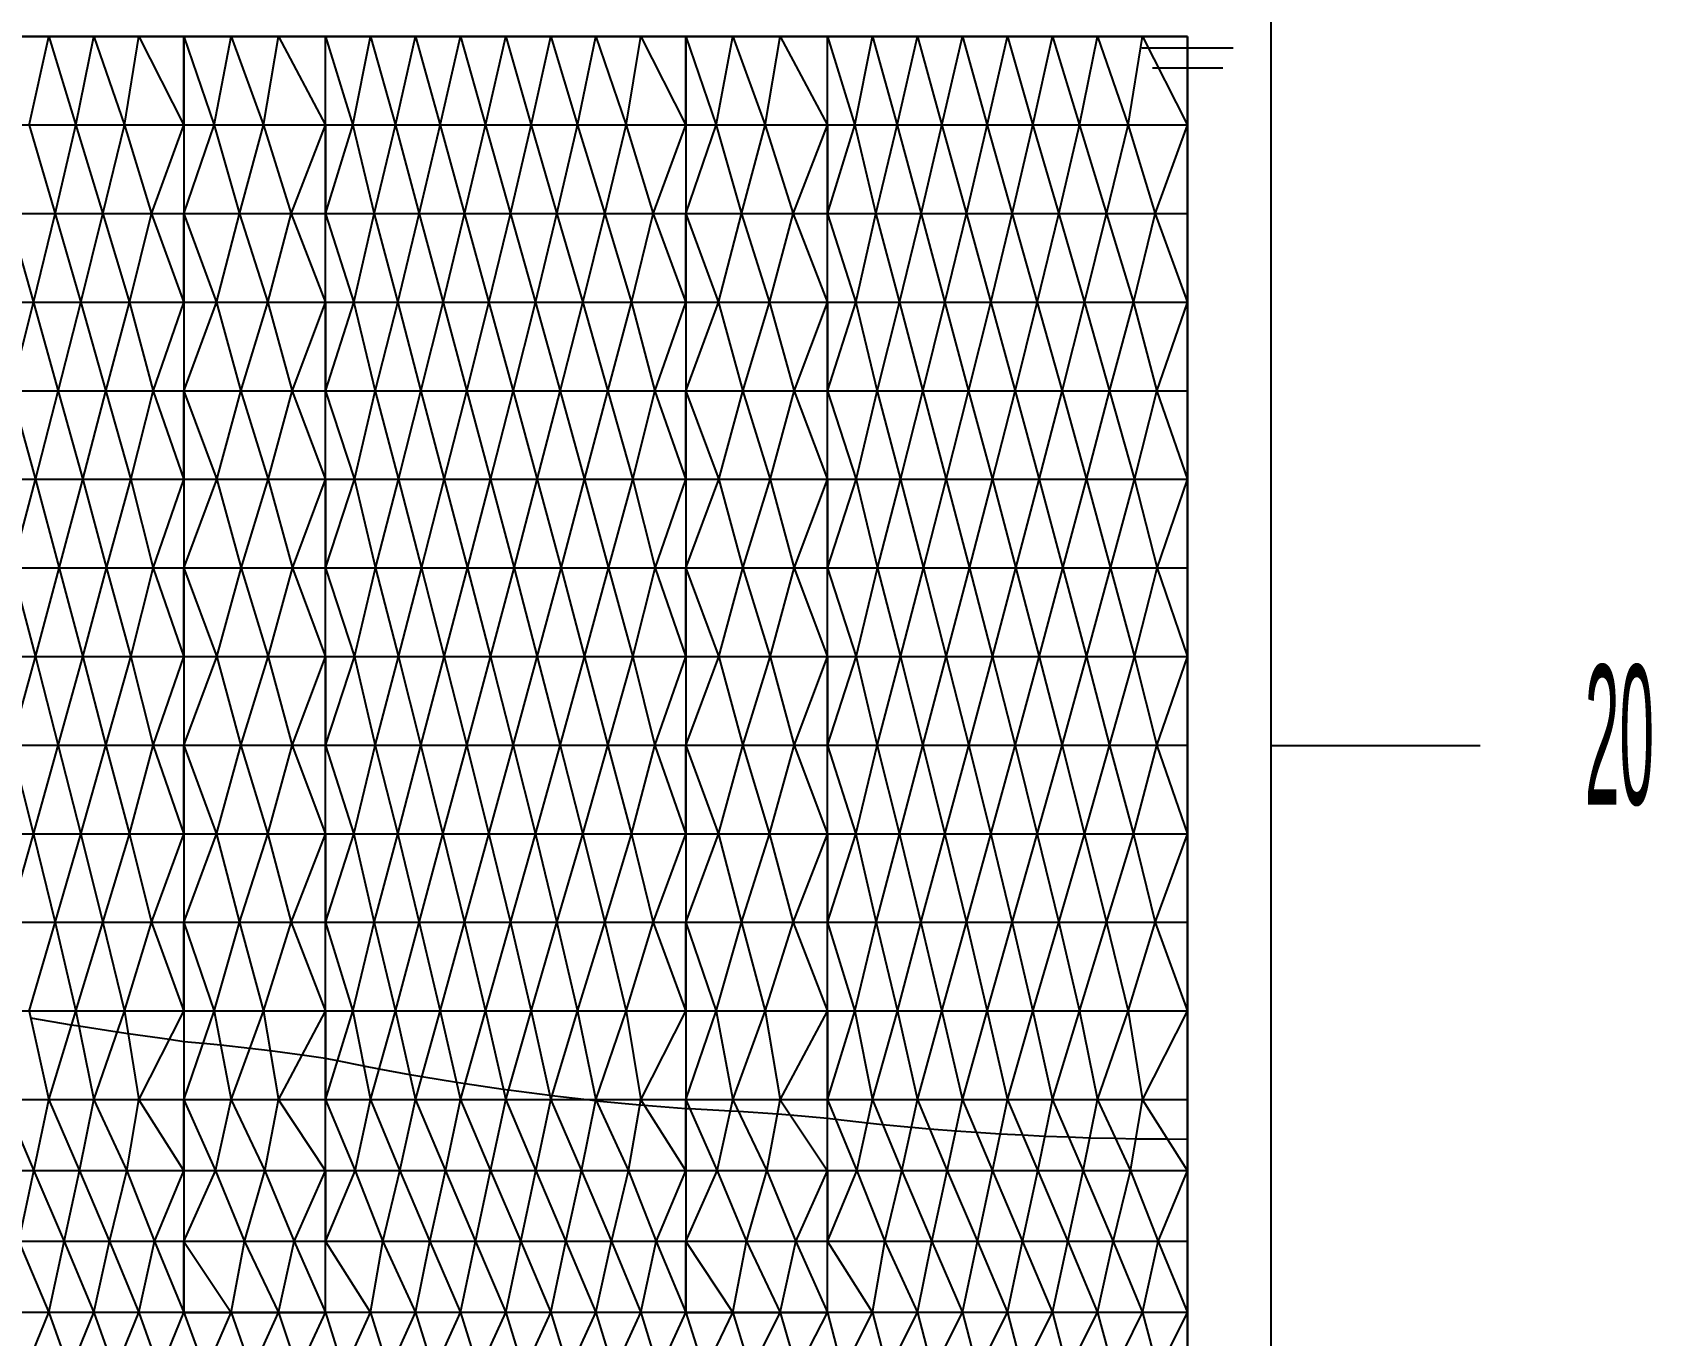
# Model space of a CAD drawing. Extents: x 0.18 to 10.14, y 0.02 to 7.38.
# Drawn here: x 9.234 to 10.139, y 1.698 to 2.427 of the extents above; entities that cross this region are included whole.
import ezdxf

# ---------------------------------------------------------------- set-up
doc = ezdxf.new("R2010")
doc.units = 0
doc.layers.add('1', color=7, linetype='CONTINUOUS')

msp = doc.modelspace()

# ---------------------------------------------------------------- linework, layer by layer
at = {"layer": '1', "color": 5}
for p, q in [((9.926471, 0.397059), (9.926471, 7.102942)), ((9.243471, 2.424411), (9.218318, 2.424411)), ((9.218318, 2.424411), (9.243471, 2.424411)), ((9.268624, 2.424411), (9.243471, 2.424411)), ((9.243471, 2.424411), (9.268624, 2.424411)), ((9.293778, 2.424411), (9.268624, 2.424411)), ((9.268624, 2.424411), (9.293778, 2.424411)), ((9.318932, 2.424411), (9.293778, 2.424411)), ((9.293778, 2.424411), (9.318932, 2.424411)), ((9.345339, 2.424411), (9.318932, 2.424411)), ((9.318932, 2.424411), (9.345339, 2.424411)), ((9.345339, 2.424411), (9.318932, 2.424411)), ((9.318932, 2.424411), (9.318932, 2.374896)), ((9.371748, 2.424411), (9.345339, 2.424411)), ((9.345339, 2.424411), (9.371748, 2.424411)), ((9.371748, 2.424411), (9.345339, 2.424411)), ((9.398156, 2.424411), (9.371748, 2.424411)), ((9.371748, 2.424411), (9.398156, 2.424411)), ((9.398156, 2.424411), (9.371748, 2.424411)), ((9.423309, 2.424411), (9.398156, 2.424411)), ((9.398156, 2.424411), (9.423309, 2.424411)), ((9.398156, 2.374896), (9.398156, 2.424411)), ((9.448463, 2.424411), (9.423309, 2.424411)), ((9.423309, 2.424411), (9.448463, 2.424411)), ((9.473617, 2.424411), (9.448463, 2.424411)), ((9.448463, 2.424411), (9.473617, 2.424411)), ((9.49877, 2.424411), (9.473617, 2.424411)), ((9.473617, 2.424411), (9.49877, 2.424411)), ((9.523924, 2.424411), (9.49877, 2.424411)), ((9.49877, 2.424411), (9.523924, 2.424411)), ((9.549077, 2.424411), (9.523924, 2.424411)), ((9.523924, 2.424411), (9.549077, 2.424411)), ((9.57423, 2.424411), (9.549077, 2.424411)), ((9.549077, 2.424411), (9.57423, 2.424411)), ((9.599383, 2.424411), (9.57423, 2.424411)), ((9.57423, 2.424411), (9.599383, 2.424411)), ((9.625792, 2.424411), (9.599383, 2.424411)), ((9.599383, 2.424411), (9.625792, 2.424411)), ((9.625792, 2.424411), (9.599383, 2.424411)), ((9.599383, 2.424411), (9.599383, 2.374896)), ((9.6522, 2.424411), (9.625792, 2.424411)), ((9.625792, 2.424411), (9.6522, 2.424411)), ((9.6522, 2.424411), (9.625792, 2.424411)), ((9.678608, 2.424411), (9.6522, 2.424411)), ((9.6522, 2.424411), (9.678608, 2.424411)), ((9.678608, 2.424411), (9.6522, 2.424411)), ((9.703761, 2.424411), (9.678608, 2.424411)), ((9.678608, 2.424411), (9.703761, 2.424411)), ((9.678608, 2.374896), (9.678608, 2.424411)), ((9.728914, 2.424411), (9.703761, 2.424411)), ((9.703761, 2.424411), (9.728914, 2.424411)), ((9.754068, 2.424411), (9.728914, 2.424411)), ((9.728914, 2.424411), (9.754068, 2.424411)), ((9.779222, 2.424411), (9.754068, 2.424411)), ((9.754068, 2.424411), (9.779222, 2.424411)), ((9.804375, 2.424411), (9.779222, 2.424411)), ((9.779222, 2.424411), (9.804375, 2.424411)), ((9.829528, 2.424411), (9.804375, 2.424411)), ((9.804375, 2.424411), (9.829528, 2.424411)), ((9.854683, 2.424411), (9.829528, 2.424411)), ((9.829528, 2.424411), (9.854683, 2.424411)), ((9.879836, 2.424411), (9.854683, 2.424411)), ((9.854683, 2.424411), (9.879836, 2.424411)), ((9.879836, 2.374896), (9.879836, 2.424411)), ((9.879836, 2.424411), (9.879836, 2.374896)), ((9.318932, 2.374896), (9.318932, 2.325381)), ((9.398156, 2.325381), (9.398156, 2.374896)), ((9.599383, 2.374896), (9.599383, 2.325381)), ((9.678608, 2.325381), (9.678608, 2.374896)), ((9.879836, 2.325381), (9.879836, 2.374896)), ((9.879836, 2.374896), (9.879836, 2.325381)), ((9.318932, 2.325381), (9.318932, 2.275866)), ((9.398156, 2.275866), (9.398156, 2.325381)), ((9.599383, 2.325381), (9.599383, 2.275866)), ((9.678608, 2.275866), (9.678608, 2.325381)), ((9.879836, 2.275866), (9.879836, 2.325381)), ((9.879836, 2.325381), (9.879836, 2.275866)), ((9.318932, 2.275866), (9.318932, 2.226351)), ((9.398156, 2.226351), (9.398156, 2.275866)), ((9.599383, 2.275866), (9.599383, 2.226351)), ((9.678608, 2.226351), (9.678608, 2.275866)), ((9.879836, 2.226351), (9.879836, 2.275866)), ((9.879836, 2.275866), (9.879836, 2.226351)), ((9.318932, 2.226351), (9.318932, 2.176837)), ((9.398156, 2.176837), (9.398156, 2.226351)), ((9.599383, 2.226351), (9.599383, 2.176837)), ((9.678608, 2.176837), (9.678608, 2.226351)), ((9.879836, 2.176837), (9.879836, 2.226351)), ((9.879836, 2.226351), (9.879836, 2.176837)), ((9.318932, 2.176837), (9.318932, 2.127322)), ((9.398156, 2.127322), (9.398156, 2.176837)), ((9.599383, 2.176837), (9.599383, 2.127322)), ((9.678608, 2.127322), (9.678608, 2.176837)), ((9.879836, 2.127322), (9.879836, 2.176837)), ((9.879836, 2.176837), (9.879836, 2.127322)), ((9.318932, 2.127322), (9.318932, 2.077807)), ((9.398156, 2.077807), (9.398156, 2.127322)), ((9.599383, 2.127322), (9.599383, 2.077807)), ((9.678608, 2.077807), (9.678608, 2.127322)), ((9.879836, 2.077807), (9.879836, 2.127322)), ((9.879836, 2.127322), (9.879836, 2.077807)), ((9.318932, 2.077807), (9.318932, 2.028292)), ((9.398156, 2.028292), (9.398156, 2.077807)), ((9.599383, 2.077807), (9.599383, 2.028292)), ((9.678608, 2.028292), (9.678608, 2.077807)), ((9.879836, 2.028292), (9.879836, 2.077807)), ((9.879836, 2.077807), (9.879836, 2.028292)), ((9.318932, 2.028292), (9.318932, 1.978777)), ((9.398156, 1.978777), (9.398156, 2.028292)), ((9.599383, 2.028292), (9.599383, 1.978777)), ((9.678608, 1.978777), (9.678608, 2.028292)), ((9.879836, 1.978777), (9.879836, 2.028292)), ((9.879836, 2.028292), (9.879836, 1.978777)), ((9.926471, 2.028292), (10.043383, 2.028292)), ((9.318932, 1.978777), (9.318932, 1.929262)), ((9.398156, 1.929262), (9.398156, 1.978777)), ((9.599383, 1.978777), (9.599383, 1.929262)), ((9.678608, 1.929262), (9.678608, 1.978777)), ((9.879836, 1.929262), (9.879836, 1.978777)), ((9.879836, 1.978777), (9.879836, 1.929262)), ((9.318932, 1.929262), (9.318932, 1.879748)), ((9.398156, 1.879748), (9.398156, 1.929262)), ((9.599383, 1.929262), (9.599383, 1.879748)), ((9.678608, 1.879748), (9.678608, 1.929262)), ((9.879836, 1.879748), (9.879836, 1.929262)), ((9.879836, 1.929262), (9.879836, 1.879748)), ((9.318932, 1.879748), (9.318932, 1.830233)), ((9.398156, 1.830233), (9.398156, 1.879748)), ((9.599383, 1.879748), (9.599383, 1.830233)), ((9.678608, 1.830233), (9.678608, 1.879748)), ((9.879836, 1.830233), (9.879836, 1.879748)), ((9.879836, 1.879748), (9.879836, 1.830233)), ((9.318932, 1.830233), (9.318932, 1.790621)), ((9.398156, 1.790621), (9.398156, 1.830233)), ((9.599383, 1.830233), (9.599383, 1.790621)), ((9.678608, 1.790621), (9.678608, 1.830233)), ((9.879836, 1.790621), (9.879836, 1.830233)), ((9.879836, 1.830233), (9.879836, 1.790621)), ((9.318932, 1.790621), (9.318932, 1.751009)), ((9.398156, 1.751009), (9.398156, 1.790621)), ((9.599383, 1.790621), (9.599383, 1.751009)), ((9.678608, 1.751009), (9.678608, 1.790621)), ((9.879836, 1.751009), (9.879836, 1.790621)), ((9.879836, 1.790621), (9.879836, 1.751009)), ((9.318932, 1.751009), (9.318932, 1.711397)), ((9.398156, 1.711397), (9.398156, 1.751009)), ((9.599383, 1.751009), (9.599383, 1.711397)), ((9.678608, 1.711397), (9.678608, 1.751009)), ((9.879836, 1.711397), (9.879836, 1.751009)), ((9.879836, 1.751009), (9.879836, 1.711397)), ((9.243471, 1.711397), (9.218318, 1.711397)), ((9.268624, 1.711397), (9.243471, 1.711397)), ((9.293778, 1.711397), (9.268624, 1.711397)), ((9.318932, 1.711397), (9.293778, 1.711397)), ((9.345339, 1.711397), (9.318932, 1.711397)), ((9.318932, 1.711397), (9.345339, 1.711397)), ((9.371748, 1.711397), (9.345339, 1.711397)), ((9.345339, 1.711397), (9.371748, 1.711397)), ((9.398156, 1.711397), (9.371748, 1.711397)), ((9.371748, 1.711397), (9.398156, 1.711397)), ((9.423309, 1.711397), (9.398156, 1.711397)), ((9.448463, 1.711397), (9.423309, 1.711397)), ((9.473617, 1.711397), (9.448463, 1.711397)), ((9.49877, 1.711397), (9.473617, 1.711397)), ((9.523924, 1.711397), (9.49877, 1.711397)), ((9.549077, 1.711397), (9.523924, 1.711397)), ((9.57423, 1.711397), (9.549077, 1.711397)), ((9.599383, 1.711397), (9.57423, 1.711397)), ((9.625792, 1.711397), (9.599383, 1.711397)), ((9.599383, 1.711397), (9.625792, 1.711397)), ((9.6522, 1.711397), (9.625792, 1.711397)), ((9.625792, 1.711397), (9.6522, 1.711397)), ((9.678608, 1.711397), (9.6522, 1.711397)), ((9.6522, 1.711397), (9.678608, 1.711397)), ((9.703761, 1.711397), (9.678608, 1.711397)), ((9.728914, 1.711397), (9.703761, 1.711397)), ((9.754068, 1.711397), (9.728914, 1.711397)), ((9.779222, 1.711397), (9.754068, 1.711397)), ((9.804375, 1.711397), (9.779222, 1.711397)), ((9.829528, 1.711397), (9.804375, 1.711397)), ((9.854683, 1.711397), (9.829528, 1.711397)), ((9.879836, 1.711397), (9.854683, 1.711397)), ((9.879836, 1.678387), (9.879836, 1.711397))]:
    msp.add_line(p, q, dxfattribs=at)
at = {"layer": '1', "color": 253}
for p, q in [((9.879836, 2.424411), (8.276347, 2.424411)), ((9.23254, 2.374896), (9.243471, 2.424411)), ((9.243471, 2.424411), (9.258505, 2.374896)), ((9.258505, 2.374896), (9.268624, 2.424411)), ((9.268624, 2.424411), (9.285722, 2.374896)), ((9.285722, 2.374896), (9.293778, 2.424411)), ((9.293778, 2.424411), (9.318932, 2.374896)), ((9.318932, 2.374896), (9.318932, 2.424411)), ((9.318932, 2.424411), (9.335919, 2.374896)), ((9.335919, 2.374896), (9.345339, 2.424411)), ((9.345339, 2.424411), (9.363355, 2.374896)), ((9.363355, 2.374896), (9.371748, 2.424411)), ((9.371748, 2.424411), (9.398156, 2.374896)), ((9.398156, 2.374896), (9.398156, 2.424411)), ((9.398156, 2.424411), (9.413363, 2.374896)), ((9.413363, 2.374896), (9.423309, 2.424411)), ((9.423309, 2.424411), (9.437163, 2.374896)), ((9.437163, 2.374896), (9.448463, 2.424411)), ((9.448463, 2.424411), (9.462143, 2.374896)), ((9.462143, 2.374896), (9.473617, 2.424411)), ((9.473617, 2.424411), (9.487447, 2.374896)), ((9.487447, 2.374896), (9.49877, 2.424411)), ((9.49877, 2.424411), (9.512991, 2.374896)), ((9.512991, 2.374896), (9.523924, 2.424411)), ((9.523924, 2.424411), (9.538959, 2.374896)), ((9.538959, 2.374896), (9.549077, 2.424411)), ((9.549077, 2.424411), (9.566173, 2.374896)), ((9.566173, 2.374896), (9.57423, 2.424411)), ((9.57423, 2.424411), (9.599383, 2.374896)), ((9.599383, 2.374896), (9.599383, 2.424411)), ((9.599383, 2.424411), (9.616373, 2.374896)), ((9.616373, 2.374896), (9.625792, 2.424411)), ((9.625792, 2.424411), (9.643806, 2.374896)), ((9.643806, 2.374896), (9.6522, 2.424411)), ((9.6522, 2.424411), (9.678608, 2.374896)), ((9.678608, 2.374896), (9.678608, 2.424411)), ((9.678608, 2.424411), (9.693816, 2.374896)), ((9.693816, 2.374896), (9.703761, 2.424411)), ((9.703761, 2.424411), (9.717615, 2.374896)), ((9.717615, 2.374896), (9.728914, 2.424411)), ((9.728914, 2.424411), (9.742596, 2.374896)), ((9.742596, 2.374896), (9.754068, 2.424411)), ((9.754068, 2.424411), (9.767899, 2.374896)), ((9.767899, 2.374896), (9.779222, 2.424411)), ((9.779222, 2.424411), (9.793444, 2.374896)), ((9.793444, 2.374896), (9.804375, 2.424411)), ((9.804375, 2.424411), (9.819409, 2.374896)), ((9.819409, 2.374896), (9.829528, 2.424411)), ((9.829528, 2.424411), (9.846625, 2.374896)), ((9.846625, 2.374896), (9.854683, 2.424411)), ((9.854683, 2.424411), (9.879836, 2.374896)), ((9.879836, 2.374896), (9.879836, 2.424411)), ((9.879836, 2.374896), (8.276347, 2.374896)), ((9.23254, 2.374896), (9.246999, 2.325381)), ((9.246999, 2.325381), (9.258505, 2.374896)), ((9.258505, 2.374896), (9.273679, 2.325381)), ((9.273679, 2.325381), (9.285722, 2.374896)), ((9.285722, 2.374896), (9.300807, 2.325381)), ((9.300807, 2.325381), (9.318932, 2.374896)), ((9.318932, 2.374896), (9.318932, 2.325381)), ((9.318932, 2.325381), (9.335919, 2.374896)), ((9.335919, 2.374896), (9.350029, 2.325381)), ((9.350029, 2.325381), (9.363355, 2.374896)), ((9.363355, 2.374896), (9.37894, 2.325381)), ((9.37894, 2.325381), (9.398156, 2.374896)), ((9.398156, 2.374896), (9.398156, 2.325381)), ((9.398156, 2.325381), (9.413363, 2.374896)), ((9.413363, 2.374896), (9.425263, 2.325381)), ((9.425263, 2.325381), (9.437163, 2.374896)), ((9.437163, 2.374896), (9.450422, 2.325381)), ((9.450422, 2.325381), (9.462143, 2.374896)), ((9.462143, 2.374896), (9.475758, 2.325381)), ((9.475758, 2.325381), (9.487447, 2.374896)), ((9.487447, 2.374896), (9.5014, 2.325381)), ((9.5014, 2.325381), (9.512991, 2.374896)), ((9.512991, 2.374896), (9.527451, 2.325381)), ((9.527451, 2.325381), (9.538959, 2.374896)), ((9.538959, 2.374896), (9.554132, 2.325381)), ((9.554132, 2.325381), (9.566173, 2.374896)), ((9.566173, 2.374896), (9.58126, 2.325381)), ((9.58126, 2.325381), (9.599383, 2.374896)), ((9.599383, 2.374896), (9.599383, 2.325381)), ((9.599383, 2.325381), (9.616373, 2.374896)), ((9.616373, 2.374896), (9.630481, 2.325381)), ((9.630481, 2.325381), (9.643806, 2.374896)), ((9.643806, 2.374896), (9.65939, 2.325381)), ((9.65939, 2.325381), (9.678608, 2.374896)), ((9.678608, 2.374896), (9.678608, 2.325381)), ((9.678608, 2.325381), (9.693816, 2.374896)), ((9.693816, 2.374896), (9.705716, 2.325381)), ((9.705716, 2.325381), (9.717615, 2.374896)), ((9.717615, 2.374896), (9.730875, 2.325381)), ((9.730875, 2.325381), (9.742596, 2.374896)), ((9.742596, 2.374896), (9.756209, 2.325381)), ((9.756209, 2.325381), (9.767899, 2.374896)), ((9.767899, 2.374896), (9.781853, 2.325381)), ((9.781853, 2.325381), (9.793444, 2.374896)), ((9.793444, 2.374896), (9.807903, 2.325381)), ((9.807903, 2.325381), (9.819409, 2.374896)), ((9.819409, 2.374896), (9.834584, 2.325381)), ((9.834584, 2.325381), (9.846625, 2.374896)), ((9.846625, 2.374896), (9.861712, 2.325381)), ((9.861712, 2.325381), (9.879836, 2.374896)), ((9.879836, 2.374896), (9.879836, 2.325381)), ((9.879836, 2.325381), (8.276347, 2.325381)), ((9.220948, 2.325381), (9.234923, 2.275866)), ((9.234923, 2.275866), (9.246999, 2.325381)), ((9.246999, 2.325381), (9.261397, 2.275866)), ((9.261397, 2.275866), (9.273679, 2.325381)), ((9.273679, 2.325381), (9.288648, 2.275866)), ((9.288648, 2.275866), (9.300807, 2.325381)), ((9.300807, 2.325381), (9.318932, 2.275866)), ((9.318932, 2.275866), (9.318932, 2.325381)), ((9.318932, 2.325381), (9.337241, 2.275866)), ((9.337241, 2.275866), (9.350029, 2.325381)), ((9.350029, 2.325381), (9.365788, 2.275866)), ((9.365788, 2.275866), (9.37894, 2.325381)), ((9.37894, 2.325381), (9.398156, 2.275866)), ((9.398156, 2.275866), (9.398156, 2.325381)), ((9.398156, 2.325381), (9.414007, 2.275866)), ((9.414007, 2.275866), (9.425263, 2.325381)), ((9.425263, 2.325381), (9.438463, 2.275866)), ((9.438463, 2.275866), (9.450422, 2.325381)), ((9.450422, 2.325381), (9.46375, 2.275866)), ((9.46375, 2.275866), (9.475758, 2.325381)), ((9.475758, 2.325381), (9.489382, 2.275866)), ((9.489382, 2.275866), (9.5014, 2.325381)), ((9.5014, 2.325381), (9.515375, 2.275866)), ((9.515375, 2.275866), (9.527451, 2.325381)), ((9.527451, 2.325381), (9.541849, 2.275866)), ((9.541849, 2.275866), (9.554132, 2.325381)), ((9.554132, 2.325381), (9.569099, 2.275866)), ((9.569099, 2.275866), (9.58126, 2.325381)), ((9.58126, 2.325381), (9.599383, 2.275866)), ((9.599383, 2.275866), (9.599383, 2.325381)), ((9.599383, 2.325381), (9.617693, 2.275866)), ((9.617693, 2.275866), (9.630481, 2.325381)), ((9.630481, 2.325381), (9.646239, 2.275866)), ((9.646239, 2.275866), (9.65939, 2.325381)), ((9.65939, 2.325381), (9.678608, 2.275866)), ((9.678608, 2.275866), (9.678608, 2.325381)), ((9.678608, 2.325381), (9.694458, 2.275866)), ((9.694458, 2.275866), (9.705716, 2.325381)), ((9.705716, 2.325381), (9.718915, 2.275866)), ((9.718915, 2.275866), (9.730875, 2.325381)), ((9.730875, 2.325381), (9.744202, 2.275866)), ((9.744202, 2.275866), (9.756209, 2.325381)), ((9.756209, 2.325381), (9.769835, 2.275866)), ((9.769835, 2.275866), (9.781853, 2.325381)), ((9.781853, 2.325381), (9.795827, 2.275866)), ((9.795827, 2.275866), (9.807903, 2.325381)), ((9.807903, 2.325381), (9.822302, 2.275866)), ((9.822302, 2.275866), (9.834584, 2.325381)), ((9.834584, 2.325381), (9.849551, 2.275866)), ((9.849551, 2.275866), (9.861712, 2.325381)), ((9.861712, 2.325381), (9.879836, 2.275866)), ((9.879836, 2.275866), (9.879836, 2.325381)), ((9.879836, 2.275866), (8.276347, 2.275866)), ((9.222503, 2.226351), (9.234923, 2.275866)), ((9.234923, 2.275866), (9.248761, 2.226351)), ((9.248761, 2.226351), (9.261397, 2.275866)), ((9.261397, 2.275866), (9.275374, 2.226351)), ((9.275374, 2.226351), (9.288648, 2.275866)), ((9.288648, 2.275866), (9.301693, 2.226351)), ((9.301693, 2.226351), (9.318932, 2.275866)), ((9.318932, 2.275866), (9.318932, 2.226351)), ((9.318932, 2.226351), (9.337241, 2.275866)), ((9.337241, 2.275866), (9.350833, 2.226351)), ((9.350833, 2.226351), (9.365788, 2.275866)), ((9.365788, 2.275866), (9.379528, 2.226351)), ((9.379528, 2.226351), (9.398156, 2.275866)), ((9.398156, 2.275866), (9.398156, 2.226351)), ((9.398156, 2.226351), (9.414007, 2.275866)), ((9.414007, 2.275866), (9.425879, 2.226351)), ((9.425879, 2.226351), (9.438463, 2.275866)), ((9.438463, 2.275866), (9.45143, 2.226351)), ((9.45143, 2.226351), (9.46375, 2.275866)), ((9.46375, 2.275866), (9.477052, 2.226351)), ((9.477052, 2.226351), (9.489382, 2.275866)), ((9.489382, 2.275866), (9.502954, 2.226351)), ((9.502954, 2.226351), (9.515375, 2.275866)), ((9.515375, 2.275866), (9.529212, 2.226351)), ((9.529212, 2.226351), (9.541849, 2.275866)), ((9.541849, 2.275866), (9.555828, 2.226351)), ((9.555828, 2.226351), (9.569099, 2.275866)), ((9.569099, 2.275866), (9.582146, 2.226351)), ((9.582146, 2.226351), (9.599383, 2.275866)), ((9.599383, 2.275866), (9.599383, 2.226351)), ((9.599383, 2.226351), (9.617693, 2.275866)), ((9.617693, 2.275866), (9.631286, 2.226351)), ((9.631286, 2.226351), (9.646239, 2.275866)), ((9.646239, 2.275866), (9.65998, 2.226351)), ((9.65998, 2.226351), (9.678608, 2.275866)), ((9.678608, 2.275866), (9.678608, 2.226351)), ((9.678608, 2.226351), (9.694458, 2.275866)), ((9.694458, 2.275866), (9.70633, 2.226351)), ((9.70633, 2.226351), (9.718915, 2.275866)), ((9.718915, 2.275866), (9.731883, 2.226351)), ((9.731883, 2.226351), (9.744202, 2.275866)), ((9.744202, 2.275866), (9.757504, 2.226351)), ((9.757504, 2.226351), (9.769835, 2.275866)), ((9.769835, 2.275866), (9.783407, 2.226351)), ((9.783407, 2.226351), (9.795827, 2.275866)), ((9.795827, 2.275866), (9.809666, 2.226351)), ((9.809666, 2.226351), (9.822302, 2.275866)), ((9.822302, 2.275866), (9.836279, 2.226351)), ((9.836279, 2.226351), (9.849551, 2.275866)), ((9.849551, 2.275866), (9.862597, 2.226351)), ((9.862597, 2.226351), (9.879836, 2.275866)), ((9.879836, 2.275866), (9.879836, 2.226351)), ((9.879836, 2.226351), (8.276347, 2.226351)), ((9.222503, 2.226351), (9.235958, 2.176837)), ((9.235958, 2.176837), (9.248761, 2.226351)), ((9.248761, 2.226351), (9.262409, 2.176837)), ((9.262409, 2.176837), (9.275374, 2.226351)), ((9.275374, 2.226351), (9.289343, 2.176837)), ((9.289343, 2.176837), (9.301693, 2.226351)), ((9.301693, 2.226351), (9.318932, 2.176837)), ((9.318932, 2.176837), (9.318932, 2.226351)), ((9.318932, 2.226351), (9.33744, 2.176837)), ((9.33744, 2.176837), (9.350833, 2.226351)), ((9.350833, 2.226351), (9.366077, 2.176837)), ((9.366077, 2.176837), (9.379528, 2.226351)), ((9.379528, 2.226351), (9.398156, 2.176837)), ((9.398156, 2.176837), (9.398156, 2.226351)), ((9.398156, 2.226351), (9.414219, 2.176837)), ((9.414219, 2.176837), (9.425879, 2.226351)), ((9.425879, 2.226351), (9.438972, 2.176837)), ((9.438972, 2.176837), (9.45143, 2.226351)), ((9.45143, 2.226351), (9.464488, 2.176837)), ((9.464488, 2.176837), (9.477052, 2.226351)), ((9.477052, 2.226351), (9.4903, 2.176837)), ((9.4903, 2.176837), (9.502954, 2.226351)), ((9.502954, 2.226351), (9.51641, 2.176837)), ((9.51641, 2.176837), (9.529212, 2.226351)), ((9.529212, 2.226351), (9.54286, 2.176837)), ((9.54286, 2.176837), (9.555828, 2.226351)), ((9.555828, 2.226351), (9.569795, 2.176837)), ((9.569795, 2.176837), (9.582146, 2.226351)), ((9.582146, 2.226351), (9.599383, 2.176837)), ((9.599383, 2.176837), (9.599383, 2.226351)), ((9.599383, 2.226351), (9.617891, 2.176837)), ((9.617891, 2.176837), (9.631286, 2.226351)), ((9.631286, 2.226351), (9.64653, 2.176837)), ((9.64653, 2.176837), (9.65998, 2.226351)), ((9.65998, 2.226351), (9.678608, 2.176837)), ((9.678608, 2.176837), (9.678608, 2.226351)), ((9.678608, 2.226351), (9.694671, 2.176837)), ((9.694671, 2.176837), (9.70633, 2.226351)), ((9.70633, 2.226351), (9.719424, 2.176837)), ((9.719424, 2.176837), (9.731883, 2.226351)), ((9.731883, 2.226351), (9.744941, 2.176837)), ((9.744941, 2.176837), (9.757504, 2.226351)), ((9.757504, 2.226351), (9.770752, 2.176837)), ((9.770752, 2.176837), (9.783407, 2.226351)), ((9.783407, 2.226351), (9.796862, 2.176837)), ((9.796862, 2.176837), (9.809666, 2.226351)), ((9.809666, 2.226351), (9.823312, 2.176837)), ((9.823312, 2.176837), (9.836279, 2.226351)), ((9.836279, 2.226351), (9.850246, 2.176837)), ((9.850246, 2.176837), (9.862597, 2.226351)), ((9.862597, 2.226351), (9.879836, 2.176837)), ((9.879836, 2.176837), (9.879836, 2.226351)), ((9.879836, 2.176837), (8.276347, 2.176837)), ((9.222974, 2.127322), (9.235958, 2.176837)), ((9.235958, 2.176837), (9.249247, 2.127322)), ((9.249247, 2.127322), (9.262409, 2.176837)), ((9.262409, 2.176837), (9.275771, 2.127322)), ((9.275771, 2.127322), (9.289343, 2.176837)), ((9.289343, 2.176837), (9.301876, 2.127322)), ((9.301876, 2.127322), (9.318932, 2.176837)), ((9.318932, 2.176837), (9.318932, 2.127322)), ((9.318932, 2.127322), (9.33744, 2.176837)), ((9.33744, 2.176837), (9.350923, 2.127322)), ((9.350923, 2.127322), (9.366077, 2.176837)), ((9.366077, 2.176837), (9.379591, 2.127322)), ((9.379591, 2.127322), (9.398156, 2.176837)), ((9.398156, 2.176837), (9.398156, 2.127322)), ((9.398156, 2.127322), (9.414219, 2.176837)), ((9.414219, 2.176837), (9.426053, 2.127322)), ((9.426053, 2.127322), (9.438972, 2.176837)), ((9.438972, 2.176837), (9.451733, 2.127322)), ((9.451733, 2.127322), (9.464488, 2.176837)), ((9.464488, 2.176837), (9.477458, 2.127322)), ((9.477458, 2.127322), (9.4903, 2.176837)), ((9.4903, 2.176837), (9.503428, 2.127322)), ((9.503428, 2.127322), (9.51641, 2.176837)), ((9.51641, 2.176837), (9.529698, 2.127322)), ((9.529698, 2.127322), (9.54286, 2.176837)), ((9.54286, 2.176837), (9.556223, 2.127322)), ((9.556223, 2.127322), (9.569795, 2.176837)), ((9.569795, 2.176837), (9.582327, 2.127322)), ((9.582327, 2.127322), (9.599383, 2.176837)), ((9.599383, 2.176837), (9.599383, 2.127322)), ((9.599383, 2.127322), (9.617891, 2.176837)), ((9.617891, 2.176837), (9.631375, 2.127322)), ((9.631375, 2.127322), (9.64653, 2.176837)), ((9.64653, 2.176837), (9.660044, 2.127322)), ((9.660044, 2.127322), (9.678608, 2.176837)), ((9.678608, 2.176837), (9.678608, 2.127322)), ((9.678608, 2.127322), (9.694671, 2.176837)), ((9.694671, 2.176837), (9.706505, 2.127322)), ((9.706505, 2.127322), (9.719424, 2.176837)), ((9.719424, 2.176837), (9.732184, 2.127322)), ((9.732184, 2.127322), (9.744941, 2.176837)), ((9.744941, 2.176837), (9.757909, 2.127322)), ((9.757909, 2.127322), (9.770752, 2.176837)), ((9.770752, 2.176837), (9.783879, 2.127322)), ((9.783879, 2.127322), (9.796862, 2.176837)), ((9.796862, 2.176837), (9.81015, 2.127322)), ((9.81015, 2.127322), (9.823312, 2.176837)), ((9.823312, 2.176837), (9.836676, 2.127322)), ((9.836676, 2.127322), (9.850246, 2.176837)), ((9.850246, 2.176837), (9.86278, 2.127322)), ((9.86278, 2.127322), (9.879836, 2.176837)), ((9.879836, 2.176837), (9.879836, 2.127322)), ((9.879836, 2.127322), (8.276347, 2.127322)), ((9.222974, 2.127322), (9.235959, 2.077807)), ((9.235959, 2.077807), (9.249247, 2.127322)), ((9.249247, 2.127322), (9.262409, 2.077807)), ((9.262409, 2.077807), (9.275771, 2.127322)), ((9.275771, 2.127322), (9.289343, 2.077807)), ((9.289343, 2.077807), (9.301876, 2.127322)), ((9.301876, 2.127322), (9.318932, 2.077807)), ((9.318932, 2.077807), (9.318932, 2.127322)), ((9.318932, 2.127322), (9.337435, 2.077807)), ((9.337435, 2.077807), (9.350923, 2.127322)), ((9.350923, 2.127322), (9.366081, 2.077807)), ((9.366081, 2.077807), (9.379591, 2.127322)), ((9.379591, 2.127322), (9.398156, 2.077807)), ((9.398156, 2.077807), (9.398156, 2.127322)), ((9.398156, 2.127322), (9.41421, 2.077807)), ((9.41421, 2.077807), (9.426053, 2.127322)), ((9.426053, 2.127322), (9.438972, 2.077807)), ((9.438972, 2.077807), (9.451733, 2.127322)), ((9.451733, 2.127322), (9.464484, 2.077807)), ((9.464484, 2.077807), (9.477458, 2.127322)), ((9.477458, 2.127322), (9.4903, 2.077807)), ((9.4903, 2.077807), (9.503428, 2.127322)), ((9.503428, 2.127322), (9.516412, 2.077807)), ((9.516412, 2.077807), (9.529698, 2.127322)), ((9.529698, 2.127322), (9.542862, 2.077807)), ((9.542862, 2.077807), (9.556223, 2.127322)), ((9.556223, 2.127322), (9.569795, 2.077807)), ((9.569795, 2.077807), (9.582327, 2.127322)), ((9.582327, 2.127322), (9.599383, 2.077807)), ((9.599383, 2.077807), (9.599383, 2.127322)), ((9.599383, 2.127322), (9.617887, 2.077807)), ((9.617887, 2.077807), (9.631375, 2.127322)), ((9.631375, 2.127322), (9.646533, 2.077807)), ((9.646533, 2.077807), (9.660044, 2.127322)), ((9.660044, 2.127322), (9.678608, 2.077807)), ((9.678608, 2.077807), (9.678608, 2.127322)), ((9.678608, 2.127322), (9.694662, 2.077807)), ((9.694662, 2.077807), (9.706505, 2.127322)), ((9.706505, 2.127322), (9.719425, 2.077807)), ((9.719425, 2.077807), (9.732184, 2.127322)), ((9.732184, 2.127322), (9.744936, 2.077807)), ((9.744936, 2.077807), (9.757909, 2.127322)), ((9.757909, 2.127322), (9.770752, 2.077807)), ((9.770752, 2.077807), (9.783879, 2.127322)), ((9.783879, 2.127322), (9.796863, 2.077807)), ((9.796863, 2.077807), (9.81015, 2.127322)), ((9.81015, 2.127322), (9.823314, 2.077807)), ((9.823314, 2.077807), (9.836676, 2.127322)), ((9.836676, 2.127322), (9.850246, 2.077807)), ((9.850246, 2.077807), (9.86278, 2.127322)), ((9.86278, 2.127322), (9.879836, 2.077807)), ((9.879836, 2.077807), (9.879836, 2.127322)), ((9.879836, 2.077807), (8.276347, 2.077807)), ((9.222502, 2.028292), (9.235959, 2.077807)), ((9.235959, 2.077807), (9.248761, 2.028292)), ((9.248761, 2.028292), (9.262409, 2.077807)), ((9.262409, 2.077807), (9.275374, 2.028292)), ((9.275374, 2.028292), (9.289343, 2.077807)), ((9.289343, 2.077807), (9.301692, 2.028292)), ((9.301692, 2.028292), (9.318932, 2.077807)), ((9.318932, 2.077807), (9.318932, 2.028292)), ((9.318932, 2.028292), (9.337435, 2.077807)), ((9.337435, 2.077807), (9.35083, 2.028292)), ((9.35083, 2.028292), (9.366081, 2.077807)), ((9.366081, 2.077807), (9.379525, 2.028292)), ((9.379525, 2.028292), (9.398156, 2.077807)), ((9.398156, 2.077807), (9.398156, 2.028292)), ((9.398156, 2.028292), (9.41421, 2.077807)), ((9.41421, 2.077807), (9.425888, 2.028292)), ((9.425888, 2.028292), (9.438972, 2.077807)), ((9.438972, 2.077807), (9.451427, 2.028292)), ((9.451427, 2.028292), (9.464484, 2.077807)), ((9.464484, 2.077807), (9.477055, 2.028292)), ((9.477055, 2.028292), (9.4903, 2.077807)), ((9.4903, 2.077807), (9.502954, 2.028292)), ((9.502954, 2.028292), (9.516412, 2.077807)), ((9.516412, 2.077807), (9.529212, 2.028292)), ((9.529212, 2.028292), (9.542862, 2.077807)), ((9.542862, 2.077807), (9.555828, 2.028292)), ((9.555828, 2.028292), (9.569795, 2.077807)), ((9.569795, 2.077807), (9.582144, 2.028292)), ((9.582144, 2.028292), (9.599383, 2.077807)), ((9.599383, 2.077807), (9.599383, 2.028292)), ((9.599383, 2.028292), (9.617887, 2.077807)), ((9.617887, 2.077807), (9.631283, 2.028292)), ((9.631283, 2.028292), (9.646533, 2.077807)), ((9.646533, 2.077807), (9.659976, 2.028292)), ((9.659976, 2.028292), (9.678608, 2.077807)), ((9.678608, 2.077807), (9.678608, 2.028292)), ((9.678608, 2.028292), (9.694662, 2.077807)), ((9.694662, 2.077807), (9.706341, 2.028292)), ((9.706341, 2.028292), (9.719425, 2.077807)), ((9.719425, 2.077807), (9.731878, 2.028292)), ((9.731878, 2.028292), (9.744936, 2.077807)), ((9.744936, 2.077807), (9.757506, 2.028292)), ((9.757506, 2.028292), (9.770752, 2.077807)), ((9.770752, 2.077807), (9.783406, 2.028292)), ((9.783406, 2.028292), (9.796863, 2.077807)), ((9.796863, 2.077807), (9.809665, 2.028292)), ((9.809665, 2.028292), (9.823314, 2.077807)), ((9.823314, 2.077807), (9.836279, 2.028292)), ((9.836279, 2.028292), (9.850246, 2.077807)), ((9.850246, 2.077807), (9.862596, 2.028292)), ((9.862596, 2.028292), (9.879836, 2.077807)), ((9.879836, 2.077807), (9.879836, 2.028292)), ((9.879836, 2.028292), (8.276347, 2.028292)), ((9.222502, 2.028292), (9.234926, 1.978777)), ((9.234926, 1.978777), (9.248761, 2.028292)), ((9.248761, 2.028292), (9.261399, 1.978777)), ((9.261399, 1.978777), (9.275374, 2.028292)), ((9.275374, 2.028292), (9.288648, 1.978777)), ((9.288648, 1.978777), (9.301692, 2.028292)), ((9.301692, 2.028292), (9.318932, 1.978777)), ((9.318932, 1.978777), (9.318932, 2.028292)), ((9.318932, 2.028292), (9.337228, 1.978777)), ((9.337228, 1.978777), (9.35083, 2.028292)), ((9.35083, 2.028292), (9.365795, 1.978777)), ((9.365795, 1.978777), (9.379525, 2.028292)), ((9.379525, 2.028292), (9.398156, 1.978777)), ((9.398156, 1.978777), (9.398156, 2.028292)), ((9.398156, 2.028292), (9.413982, 1.978777)), ((9.413982, 1.978777), (9.425888, 2.028292)), ((9.425888, 2.028292), (9.43847, 1.978777)), ((9.43847, 1.978777), (9.451427, 2.028292)), ((9.451427, 2.028292), (9.463734, 1.978777)), ((9.463734, 1.978777), (9.477055, 2.028292)), ((9.477055, 2.028292), (9.489381, 1.978777)), ((9.489381, 1.978777), (9.502954, 2.028292)), ((9.502954, 2.028292), (9.515378, 1.978777)), ((9.515378, 1.978777), (9.529212, 2.028292)), ((9.529212, 2.028292), (9.54185, 1.978777)), ((9.54185, 1.978777), (9.555828, 2.028292)), ((9.555828, 2.028292), (9.5691, 1.978777)), ((9.5691, 1.978777), (9.582144, 2.028292)), ((9.582144, 2.028292), (9.599383, 1.978777)), ((9.599383, 1.978777), (9.599383, 2.028292)), ((9.599383, 2.028292), (9.61768, 1.978777)), ((9.61768, 1.978777), (9.631283, 2.028292)), ((9.631283, 2.028292), (9.646247, 1.978777)), ((9.646247, 1.978777), (9.659976, 2.028292)), ((9.659976, 2.028292), (9.678608, 1.978777)), ((9.678608, 1.978777), (9.678608, 2.028292)), ((9.678608, 2.028292), (9.694436, 1.978777)), ((9.694436, 1.978777), (9.706341, 2.028292)), ((9.706341, 2.028292), (9.718921, 1.978777)), ((9.718921, 1.978777), (9.731878, 2.028292)), ((9.731878, 2.028292), (9.744186, 1.978777)), ((9.744186, 1.978777), (9.757506, 2.028292)), ((9.757506, 2.028292), (9.769832, 1.978777)), ((9.769832, 1.978777), (9.783406, 2.028292)), ((9.783406, 2.028292), (9.79583, 1.978777)), ((9.79583, 1.978777), (9.809665, 2.028292)), ((9.809665, 2.028292), (9.822303, 1.978777)), ((9.822303, 1.978777), (9.836279, 2.028292)), ((9.836279, 2.028292), (9.849552, 1.978777)), ((9.849552, 1.978777), (9.862596, 2.028292)), ((9.862596, 2.028292), (9.879836, 1.978777)), ((9.879836, 1.978777), (9.879836, 2.028292)), ((9.879836, 1.978777), (8.276347, 1.978777)), ((9.22095, 1.929262), (9.234926, 1.978777)), ((9.234926, 1.978777), (9.247002, 1.929262)), ((9.247002, 1.929262), (9.261399, 1.978777)), ((9.261399, 1.978777), (9.273683, 1.929262)), ((9.273683, 1.929262), (9.288648, 1.978777)), ((9.288648, 1.978777), (9.300807, 1.929262)), ((9.300807, 1.929262), (9.318932, 1.978777)), ((9.318932, 1.978777), (9.318932, 1.929262)), ((9.318932, 1.929262), (9.337228, 1.978777)), ((9.337228, 1.978777), (9.350029, 1.929262)), ((9.350029, 1.929262), (9.365795, 1.978777)), ((9.365795, 1.978777), (9.378939, 1.929262)), ((9.378939, 1.929262), (9.398156, 1.978777)), ((9.398156, 1.978777), (9.398156, 1.929262)), ((9.398156, 1.929262), (9.413982, 1.978777)), ((9.413982, 1.978777), (9.425271, 1.929262)), ((9.425271, 1.929262), (9.43847, 1.978777)), ((9.43847, 1.978777), (9.450413, 1.929262)), ((9.450413, 1.929262), (9.463734, 1.978777)), ((9.463734, 1.978777), (9.475763, 1.929262)), ((9.475763, 1.929262), (9.489381, 1.978777)), ((9.489381, 1.978777), (9.501403, 1.929262)), ((9.501403, 1.929262), (9.515378, 1.978777)), ((9.515378, 1.978777), (9.527454, 1.929262)), ((9.527454, 1.929262), (9.54185, 1.978777)), ((9.54185, 1.978777), (9.554135, 1.929262)), ((9.554135, 1.929262), (9.5691, 1.978777)), ((9.5691, 1.978777), (9.581259, 1.929262)), ((9.581259, 1.929262), (9.599383, 1.978777)), ((9.599383, 1.978777), (9.599383, 1.929262)), ((9.599383, 1.929262), (9.61768, 1.978777)), ((9.61768, 1.978777), (9.630481, 1.929262)), ((9.630481, 1.929262), (9.646247, 1.978777)), ((9.646247, 1.978777), (9.659389, 1.929262)), ((9.659389, 1.929262), (9.678608, 1.978777)), ((9.678608, 1.978777), (9.678608, 1.929262)), ((9.678608, 1.929262), (9.694436, 1.978777)), ((9.694436, 1.978777), (9.705723, 1.929262)), ((9.705723, 1.929262), (9.718921, 1.978777)), ((9.718921, 1.978777), (9.730865, 1.929262)), ((9.730865, 1.929262), (9.744186, 1.978777)), ((9.744186, 1.978777), (9.756217, 1.929262)), ((9.756217, 1.929262), (9.769832, 1.978777)), ((9.769832, 1.978777), (9.781854, 1.929262)), ((9.781854, 1.929262), (9.79583, 1.978777)), ((9.79583, 1.978777), (9.807905, 1.929262)), ((9.807905, 1.929262), (9.822303, 1.978777)), ((9.822303, 1.978777), (9.834588, 1.929262)), ((9.834588, 1.929262), (9.849552, 1.978777)), ((9.849552, 1.978777), (9.861712, 1.929262)), ((9.861712, 1.929262), (9.879836, 1.978777)), ((9.879836, 1.978777), (9.879836, 1.929262)), ((9.879836, 1.929262), (8.276347, 1.929262)), ((9.232547, 1.879748), (9.247002, 1.929262)), ((9.247002, 1.929262), (9.258504, 1.879748)), ((9.258504, 1.879748), (9.273683, 1.929262)), ((9.273683, 1.929262), (9.285721, 1.879748)), ((9.285721, 1.879748), (9.300807, 1.929262)), ((9.300807, 1.929262), (9.318932, 1.879748)), ((9.318932, 1.879748), (9.318932, 1.929262)), ((9.318932, 1.929262), (9.335893, 1.879748)), ((9.335893, 1.879748), (9.350029, 1.929262)), ((9.350029, 1.929262), (9.363369, 1.879748)), ((9.363369, 1.879748), (9.378939, 1.929262)), ((9.378939, 1.929262), (9.398156, 1.879748)), ((9.398156, 1.879748), (9.398156, 1.929262)), ((9.398156, 1.929262), (9.413348, 1.879748)), ((9.413348, 1.879748), (9.425271, 1.929262)), ((9.425271, 1.929262), (9.437194, 1.879748)), ((9.437194, 1.879748), (9.450413, 1.929262)), ((9.450413, 1.929262), (9.462114, 1.879748)), ((9.462114, 1.879748), (9.475763, 1.929262)), ((9.475763, 1.929262), (9.487455, 1.879748)), ((9.487455, 1.879748), (9.501403, 1.929262)), ((9.501403, 1.929262), (9.512999, 1.879748)), ((9.512999, 1.879748), (9.527454, 1.929262)), ((9.527454, 1.929262), (9.538957, 1.879748)), ((9.538957, 1.879748), (9.554135, 1.929262)), ((9.554135, 1.929262), (9.566172, 1.879748)), ((9.566172, 1.879748), (9.581259, 1.929262)), ((9.581259, 1.929262), (9.599383, 1.879748)), ((9.599383, 1.879748), (9.599383, 1.929262)), ((9.599383, 1.929262), (9.616345, 1.879748)), ((9.616345, 1.879748), (9.630481, 1.929262)), ((9.630481, 1.929262), (9.643822, 1.879748)), ((9.643822, 1.879748), (9.659389, 1.929262)), ((9.659389, 1.929262), (9.678608, 1.879748)), ((9.678608, 1.879748), (9.678608, 1.929262)), ((9.678608, 1.929262), (9.693801, 1.879748)), ((9.693801, 1.879748), (9.705723, 1.929262)), ((9.705723, 1.929262), (9.717646, 1.879748)), ((9.717646, 1.879748), (9.730865, 1.929262)), ((9.730865, 1.929262), (9.742565, 1.879748)), ((9.742565, 1.879748), (9.756217, 1.929262)), ((9.756217, 1.929262), (9.767907, 1.879748)), ((9.767907, 1.879748), (9.781854, 1.929262)), ((9.781854, 1.929262), (9.79345, 1.879748)), ((9.79345, 1.879748), (9.807905, 1.929262)), ((9.807905, 1.929262), (9.819408, 1.879748)), ((9.819408, 1.879748), (9.834588, 1.929262)), ((9.834588, 1.929262), (9.846624, 1.879748)), ((9.846624, 1.879748), (9.861712, 1.929262)), ((9.861712, 1.929262), (9.879836, 1.879748)), ((9.879836, 1.879748), (9.879836, 1.929262)), ((9.879836, 1.879748), (8.276347, 1.879748)), ((9.232547, 1.879748), (9.243471, 1.830233)), ((9.243471, 1.830233), (9.258504, 1.879748)), ((9.258504, 1.879748), (9.268624, 1.830233)), ((9.268624, 1.830233), (9.285721, 1.879748)), ((9.285721, 1.879748), (9.293778, 1.830233)), ((9.293778, 1.830233), (9.318932, 1.879748)), ((9.318932, 1.879748), (9.318932, 1.830233)), ((9.318932, 1.830233), (9.335893, 1.879748)), ((9.335893, 1.879748), (9.345339, 1.830233)), ((9.345339, 1.830233), (9.363369, 1.879748)), ((9.363369, 1.879748), (9.371748, 1.830233)), ((9.371748, 1.830233), (9.398156, 1.879748)), ((9.398156, 1.879748), (9.398156, 1.830233)), ((9.398156, 1.830233), (9.413348, 1.879748)), ((9.413348, 1.879748), (9.423309, 1.830233)), ((9.423309, 1.830233), (9.437194, 1.879748)), ((9.437194, 1.879748), (9.448463, 1.830233)), ((9.448463, 1.830233), (9.462114, 1.879748)), ((9.462114, 1.879748), (9.473617, 1.830233)), ((9.473617, 1.830233), (9.487455, 1.879748)), ((9.487455, 1.879748), (9.49877, 1.830233)), ((9.49877, 1.830233), (9.512999, 1.879748)), ((9.512999, 1.879748), (9.523924, 1.830233)), ((9.523924, 1.830233), (9.538957, 1.879748)), ((9.538957, 1.879748), (9.549077, 1.830233)), ((9.549077, 1.830233), (9.566172, 1.879748)), ((9.566172, 1.879748), (9.57423, 1.830233)), ((9.57423, 1.830233), (9.599383, 1.879748)), ((9.599383, 1.879748), (9.599383, 1.830233)), ((9.599383, 1.830233), (9.616345, 1.879748)), ((9.616345, 1.879748), (9.625792, 1.830233)), ((9.625792, 1.830233), (9.643822, 1.879748)), ((9.643822, 1.879748), (9.6522, 1.830233)), ((9.6522, 1.830233), (9.678608, 1.879748)), ((9.678608, 1.879748), (9.678608, 1.830233)), ((9.678608, 1.830233), (9.693801, 1.879748)), ((9.693801, 1.879748), (9.703761, 1.830233)), ((9.703761, 1.830233), (9.717646, 1.879748)), ((9.717646, 1.879748), (9.728914, 1.830233)), ((9.728914, 1.830233), (9.742565, 1.879748)), ((9.742565, 1.879748), (9.754068, 1.830233)), ((9.754068, 1.830233), (9.767907, 1.879748)), ((9.767907, 1.879748), (9.779222, 1.830233)), ((9.779222, 1.830233), (9.79345, 1.879748)), ((9.79345, 1.879748), (9.804375, 1.830233)), ((9.804375, 1.830233), (9.819408, 1.879748)), ((9.819408, 1.879748), (9.829528, 1.830233)), ((9.829528, 1.830233), (9.846624, 1.879748)), ((9.846624, 1.879748), (9.854683, 1.830233)), ((9.854683, 1.830233), (9.879836, 1.879748)), ((9.879836, 1.879748), (9.879836, 1.830233)), ((9.879836, 1.830233), (8.276347, 1.830233)), ((9.218318, 1.830233), (9.235171, 1.790621)), ((9.235171, 1.790621), (9.243471, 1.830233)), ((9.243471, 1.830233), (9.260611, 1.790621)), ((9.260611, 1.790621), (9.268624, 1.830233)), ((9.268624, 1.830233), (9.286976, 1.790621)), ((9.286976, 1.790621), (9.293778, 1.830233)), ((9.293778, 1.830233), (9.318932, 1.790621)), ((9.318932, 1.790621), (9.318932, 1.830233)), ((9.318932, 1.830233), (9.336536, 1.790621)), ((9.336536, 1.790621), (9.345339, 1.830233)), ((9.345339, 1.830233), (9.364203, 1.790621)), ((9.364203, 1.790621), (9.371748, 1.830233)), ((9.371748, 1.830233), (9.398156, 1.790621)), ((9.398156, 1.790621), (9.398156, 1.830233)), ((9.398156, 1.830233), (9.414594, 1.790621)), ((9.414594, 1.790621), (9.423309, 1.830233)), ((9.423309, 1.830233), (9.439672, 1.790621)), ((9.439672, 1.790621), (9.448463, 1.830233)), ((9.448463, 1.830233), (9.465081, 1.790621)), ((9.465081, 1.790621), (9.473617, 1.830233)), ((9.473617, 1.830233), (9.490363, 1.790621)), ((9.490363, 1.790621), (9.49877, 1.830233)), ((9.49877, 1.830233), (9.515624, 1.790621)), ((9.515624, 1.790621), (9.523924, 1.830233)), ((9.523924, 1.830233), (9.541062, 1.790621)), ((9.541062, 1.790621), (9.549077, 1.830233)), ((9.549077, 1.830233), (9.567428, 1.790621)), ((9.567428, 1.790621), (9.57423, 1.830233)), ((9.57423, 1.830233), (9.599383, 1.790621)), ((9.599383, 1.790621), (9.599383, 1.830233)), ((9.599383, 1.830233), (9.616988, 1.790621)), ((9.616988, 1.790621), (9.625792, 1.830233)), ((9.625792, 1.830233), (9.644654, 1.790621)), ((9.644654, 1.790621), (9.6522, 1.830233)), ((9.6522, 1.830233), (9.678608, 1.790621)), ((9.678608, 1.790621), (9.678608, 1.830233)), ((9.678608, 1.830233), (9.695045, 1.790621)), ((9.695045, 1.790621), (9.703761, 1.830233)), ((9.703761, 1.830233), (9.720123, 1.790621)), ((9.720123, 1.790621), (9.728914, 1.830233)), ((9.728914, 1.830233), (9.745534, 1.790621)), ((9.745534, 1.790621), (9.754068, 1.830233)), ((9.754068, 1.830233), (9.770815, 1.790621)), ((9.770815, 1.790621), (9.779222, 1.830233)), ((9.779222, 1.830233), (9.796076, 1.790621)), ((9.796076, 1.790621), (9.804375, 1.830233)), ((9.804375, 1.830233), (9.821515, 1.790621)), ((9.821515, 1.790621), (9.829528, 1.830233)), ((9.829528, 1.830233), (9.84788, 1.790621)), ((9.84788, 1.790621), (9.854683, 1.830233)), ((9.854683, 1.830233), (9.879836, 1.790621)), ((9.879836, 1.790621), (9.879836, 1.830233)), ((9.879836, 1.790621), (8.276347, 1.790621)), ((9.226724, 1.751009), (9.235171, 1.790621)), ((9.235171, 1.790621), (9.252005, 1.751009)), ((9.252005, 1.751009), (9.260611, 1.790621)), ((9.260611, 1.790621), (9.277415, 1.751009)), ((9.277415, 1.751009), (9.286976, 1.790621)), ((9.286976, 1.790621), (9.302494, 1.751009)), ((9.302494, 1.751009), (9.318932, 1.790621)), ((9.318932, 1.790621), (9.318932, 1.751009)), ((9.318932, 1.751009), (9.336536, 1.790621)), ((9.336536, 1.790621), (9.352884, 1.751009)), ((9.352884, 1.751009), (9.364203, 1.790621)), ((9.364203, 1.790621), (9.380553, 1.751009)), ((9.380553, 1.751009), (9.398156, 1.790621)), ((9.398156, 1.790621), (9.398156, 1.751009)), ((9.398156, 1.751009), (9.414594, 1.790621)), ((9.414594, 1.790621), (9.430112, 1.751009)), ((9.430112, 1.751009), (9.439672, 1.790621)), ((9.439672, 1.790621), (9.456475, 1.751009)), ((9.456475, 1.751009), (9.465081, 1.790621)), ((9.465081, 1.790621), (9.481915, 1.751009)), ((9.481915, 1.751009), (9.490363, 1.790621)), ((9.490363, 1.790621), (9.507174, 1.751009)), ((9.507174, 1.751009), (9.515624, 1.790621)), ((9.515624, 1.790621), (9.532456, 1.751009)), ((9.532456, 1.751009), (9.541062, 1.790621)), ((9.541062, 1.790621), (9.557866, 1.751009)), ((9.557866, 1.751009), (9.567428, 1.790621)), ((9.567428, 1.790621), (9.582947, 1.751009)), ((9.582947, 1.751009), (9.599383, 1.790621)), ((9.599383, 1.790621), (9.599383, 1.751009)), ((9.599383, 1.751009), (9.616988, 1.790621)), ((9.616988, 1.790621), (9.633337, 1.751009)), ((9.633337, 1.751009), (9.644654, 1.790621)), ((9.644654, 1.790621), (9.661004, 1.751009)), ((9.661004, 1.751009), (9.678608, 1.790621)), ((9.678608, 1.790621), (9.678608, 1.751009)), ((9.678608, 1.751009), (9.695045, 1.790621)), ((9.695045, 1.790621), (9.710566, 1.751009)), ((9.710566, 1.751009), (9.720123, 1.790621)), ((9.720123, 1.790621), (9.736928, 1.751009)), ((9.736928, 1.751009), (9.745534, 1.790621)), ((9.745534, 1.790621), (9.762367, 1.751009)), ((9.762367, 1.751009), (9.770815, 1.790621)), ((9.770815, 1.790621), (9.787628, 1.751009)), ((9.787628, 1.751009), (9.796076, 1.790621)), ((9.796076, 1.790621), (9.812908, 1.751009)), ((9.812908, 1.751009), (9.821515, 1.790621)), ((9.821515, 1.790621), (9.83832, 1.751009)), ((9.83832, 1.751009), (9.84788, 1.790621)), ((9.84788, 1.790621), (9.863399, 1.751009)), ((9.863399, 1.751009), (9.879836, 1.790621)), ((9.879836, 1.790621), (9.879836, 1.751009)), ((9.879836, 1.751009), (8.276347, 1.751009)), ((9.226724, 1.751009), (9.243471, 1.711397)), ((9.243471, 1.711397), (9.252005, 1.751009)), ((9.252005, 1.751009), (9.268624, 1.711397)), ((9.268624, 1.711397), (9.277415, 1.751009)), ((9.277415, 1.751009), (9.293778, 1.711397)), ((9.293778, 1.711397), (9.302494, 1.751009)), ((9.302494, 1.751009), (9.318932, 1.711397)), ((9.318932, 1.711397), (9.318932, 1.751009)), ((9.318932, 1.751009), (9.345339, 1.711397)), ((9.345339, 1.711397), (9.352884, 1.751009)), ((9.352884, 1.751009), (9.371748, 1.711397)), ((9.371748, 1.711397), (9.380553, 1.751009)), ((9.380553, 1.751009), (9.398156, 1.711397)), ((9.398156, 1.711397), (9.398156, 1.751009)), ((9.398156, 1.751009), (9.423309, 1.711397)), ((9.423309, 1.711397), (9.430112, 1.751009)), ((9.430112, 1.751009), (9.448463, 1.711397)), ((9.448463, 1.711397), (9.456475, 1.751009)), ((9.456475, 1.751009), (9.473617, 1.711397)), ((9.473617, 1.711397), (9.481915, 1.751009)), ((9.481915, 1.751009), (9.49877, 1.711397)), ((9.49877, 1.711397), (9.507174, 1.751009)), ((9.507174, 1.751009), (9.523924, 1.711397)), ((9.523924, 1.711397), (9.532456, 1.751009)), ((9.532456, 1.751009), (9.549077, 1.711397)), ((9.549077, 1.711397), (9.557866, 1.751009)), ((9.557866, 1.751009), (9.57423, 1.711397)), ((9.57423, 1.711397), (9.582947, 1.751009)), ((9.582947, 1.751009), (9.599383, 1.711397)), ((9.599383, 1.711397), (9.599383, 1.751009)), ((9.599383, 1.751009), (9.625792, 1.711397)), ((9.625792, 1.711397), (9.633337, 1.751009)), ((9.633337, 1.751009), (9.6522, 1.711397)), ((9.6522, 1.711397), (9.661004, 1.751009)), ((9.661004, 1.751009), (9.678608, 1.711397)), ((9.678608, 1.711397), (9.678608, 1.751009)), ((9.678608, 1.751009), (9.703761, 1.711397)), ((9.703761, 1.711397), (9.710566, 1.751009)), ((9.710566, 1.751009), (9.728914, 1.711397)), ((9.728914, 1.711397), (9.736928, 1.751009)), ((9.736928, 1.751009), (9.754068, 1.711397)), ((9.754068, 1.711397), (9.762367, 1.751009)), ((9.762367, 1.751009), (9.779222, 1.711397)), ((9.779222, 1.711397), (9.787628, 1.751009)), ((9.787628, 1.751009), (9.804375, 1.711397)), ((9.804375, 1.711397), (9.812908, 1.751009)), ((9.812908, 1.751009), (9.829528, 1.711397)), ((9.829528, 1.711397), (9.83832, 1.751009)), ((9.83832, 1.751009), (9.854683, 1.711397)), ((9.854683, 1.711397), (9.863399, 1.751009)), ((9.863399, 1.751009), (9.879836, 1.711397)), ((9.879836, 1.711397), (9.879836, 1.751009)), ((9.879836, 1.711397), (8.276347, 1.711397)), ((9.230071, 1.678387), (9.243471, 1.711397)), ((9.243471, 1.711397), (9.255201, 1.678387)), ((9.255201, 1.678387), (9.268624, 1.711397)), ((9.268624, 1.711397), (9.280352, 1.678387)), ((9.280352, 1.678387), (9.293778, 1.711397)), ((9.293778, 1.711397), (9.305576, 1.678387)), ((9.305576, 1.678387), (9.318932, 1.711397)), ((9.318932, 1.711397), (9.331105, 1.678387)), ((9.331105, 1.678387), (9.345339, 1.711397)), ((9.345339, 1.711397), (9.356926, 1.678387)), ((9.356926, 1.678387), (9.371748, 1.711397)), ((9.371748, 1.711397), (9.382747, 1.678387)), ((9.382747, 1.678387), (9.398156, 1.711397)), ((9.398156, 1.711397), (9.408277, 1.678387)), ((9.408277, 1.678387), (9.423309, 1.711397)), ((9.423309, 1.711397), (9.433501, 1.678387)), ((9.433501, 1.678387), (9.448463, 1.711397)), ((9.448463, 1.711397), (9.458651, 1.678387)), ((9.458651, 1.678387), (9.473617, 1.711397)), ((9.473617, 1.711397), (9.483781, 1.678387)), ((9.483781, 1.678387), (9.49877, 1.711397)), ((9.49877, 1.711397), (9.508908, 1.678387)), ((9.508908, 1.678387), (9.523924, 1.711397)), ((9.523924, 1.711397), (9.534032, 1.678387)), ((9.534032, 1.678387), (9.549077, 1.711397)), ((9.549077, 1.711397), (9.559191, 1.678387)), ((9.559191, 1.678387), (9.57423, 1.711397)), ((9.57423, 1.711397), (9.584409, 1.678387)), ((9.584409, 1.678387), (9.599383, 1.711397)), ((9.599383, 1.711397), (9.609937, 1.678387)), ((9.609937, 1.678387), (9.625792, 1.711397)), ((9.625792, 1.711397), (9.635765, 1.678387)), ((9.635765, 1.678387), (9.6522, 1.711397)), ((9.6522, 1.711397), (9.661582, 1.678387)), ((9.661582, 1.678387), (9.678608, 1.711397)), ((9.678608, 1.711397), (9.687109, 1.678387)), ((9.687109, 1.678387), (9.703761, 1.711397)), ((9.703761, 1.711397), (9.712336, 1.678387)), ((9.712336, 1.678387), (9.728914, 1.711397)), ((9.728914, 1.711397), (9.737492, 1.678387)), ((9.737492, 1.678387), (9.754068, 1.711397)), ((9.754068, 1.711397), (9.76263, 1.678387)), ((9.76263, 1.678387), (9.779222, 1.711397)), ((9.779222, 1.711397), (9.787788, 1.678387)), ((9.787788, 1.678387), (9.804375, 1.711397)), ((9.804375, 1.711397), (9.813012, 1.678387)), ((9.813012, 1.678387), (9.829528, 1.711397)), ((9.829528, 1.711397), (9.838384, 1.678387)), ((9.838384, 1.678387), (9.854683, 1.711397)), ((9.854683, 1.711397), (9.863424, 1.678387)), ((9.863424, 1.678387), (9.879836, 1.711397)), ((9.879836, 1.711397), (9.879836, 1.678387))]:
    msp.add_line(p, q, dxfattribs=at)
at = {"layer": '1', "color": 19}
for p, q in [((9.85436, 2.418084), (9.905313, 2.418084)), ((9.860215, 2.406972), (9.899457, 2.406972))]:
    msp.add_line(p, q, dxfattribs=at)
at = {"layer": '1', "color": 6}
for p, q in [((9.25617, 1.872059), (9.23338, 1.875969)), ((9.260219, 1.871359), (9.25617, 1.872059)), ((9.281668, 1.86801), (9.260219, 1.871359)), ((9.287787, 1.86704), (9.281668, 1.86801)), ((9.310872, 1.863883), (9.287787, 1.86704)), ((9.318932, 1.862698), (9.310872, 1.863883)), ((9.32973, 1.861754), (9.318932, 1.862698)), ((9.339518, 1.860746), (9.32973, 1.861754)), ((9.355797, 1.85895), (9.339518, 1.860746)), ((9.367123, 1.857571), (9.355797, 1.85895)), ((9.38508, 1.855232), (9.367123, 1.857571)), ((9.398156, 1.853313), (9.38508, 1.855232)), ((9.404819, 1.851952), (9.398156, 1.853313)), ((9.419532, 1.84901), (9.404819, 1.851952)), ((9.428112, 1.847362), (9.419532, 1.84901)), ((9.445277, 1.84423), (9.428112, 1.847362)), ((9.452001, 1.843065), (9.445277, 1.84423)), ((9.471376, 1.83987), (9.452001, 1.843065)), ((9.476105, 1.839139), (9.471376, 1.83987)), ((9.497454, 1.835988), (9.476105, 1.839139)), ((9.500311, 1.835598), (9.497454, 1.835988)), ((9.523403, 1.832585), (9.500311, 1.835598)), ((9.524594, 1.832444), (9.523403, 1.832585)), ((9.544137, 1.830233), (9.524594, 1.832444)), ((9.548971, 1.829712), (9.544137, 1.830233)), ((9.548971, 1.829712), (9.549335, 1.829675)), ((9.549335, 1.829675), (9.573753, 1.827455)), ((9.573753, 1.827455), (9.57612, 1.827256)), ((9.57612, 1.827256), (9.599383, 1.825482)), ((9.599383, 1.825482), (9.601542, 1.825375)), ((9.601542, 1.825375), (9.62445, 1.824191)), ((9.62445, 1.824191), (9.628812, 1.823892)), ((9.628812, 1.823892), (9.650708, 1.822399)), ((9.650708, 1.822399), (9.657793, 1.821842)), ((9.657793, 1.821842), (9.678608, 1.819973)), ((9.678608, 1.819973), (9.683079, 1.819459)), ((9.683079, 1.819459), (9.700932, 1.81737)), ((9.700932, 1.81737), (9.709431, 1.816509)), ((9.709431, 1.816509), (9.725513, 1.814906)), ((9.725513, 1.814906), (9.735694, 1.814075)), ((9.735694, 1.814075), (9.750327, 1.81287)), ((9.750327, 1.81287), (9.76172, 1.812132)), ((9.76172, 1.812132), (9.775191, 1.811245)), ((9.775191, 1.811245), (9.787563, 1.810627)), ((9.787563, 1.810627), (9.800135, 1.809995)), ((9.800135, 1.809995), (9.81334, 1.809515)), ((9.81334, 1.809515), (9.825252, 1.809092)), ((9.825252, 1.809092), (9.839475, 1.808762)), ((9.839475, 1.808762), (9.850952, 1.808512)), ((9.850952, 1.808512), (9.868546, 1.808398)), ((9.868546, 1.808398), (9.879836, 1.808255))]:
    msp.add_line(p, q, dxfattribs=at)

# ---------------------------------------------------------------- texts
at = {"layer": '1', "color": 5, "width": 0.333333}
msp.add_text('20', height=0.078, dxfattribs=at).set_placement((10.101838, 1.995292))

doc.saveas('drawing.dxf')
